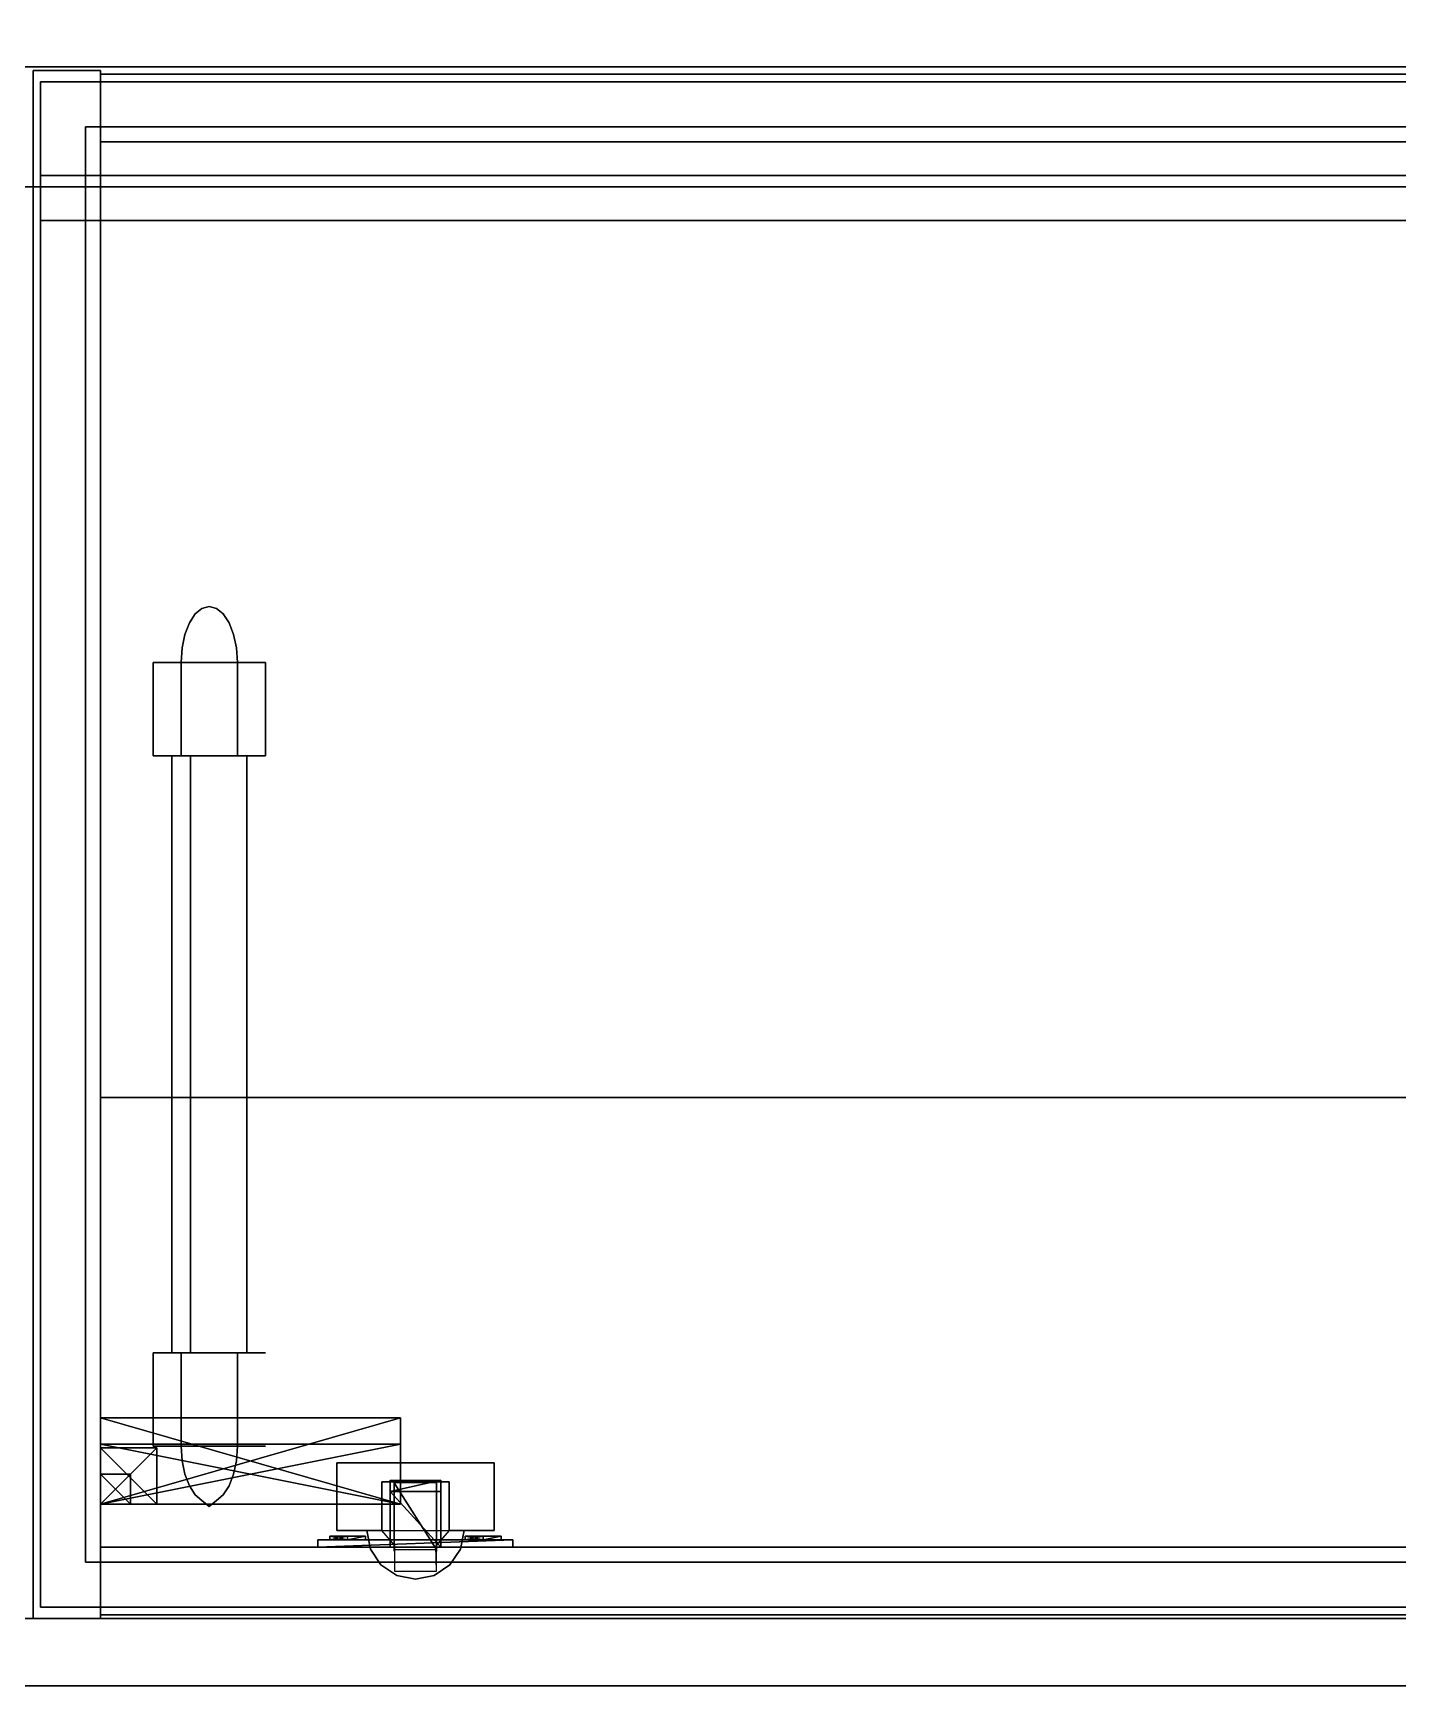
# Model space of a CAD drawing. Extents: x 0 to 7800, y -5130 to 1.
# Drawn here: x 854.7 to 1218.8, y -4623 to -4182 of the extents above; entities that cross this region are included whole.
import ezdxf

# ---------------------------------------------------------------- set-up
doc = ezdxf.new("R2010")
doc.units = 0
for name, color, linetype in [('LAYER0', 7, 'CONTINUOUS'), ('LAYER1090', 7, 'CONTINUOUS'), ('LAYER781', 253, 'CONTINUOUS'), ('LAYER785', 7, 'CONTINUOUS'), ('LAYER794', 2, 'CONTINUOUS'), ('LAYER795', 7, 'CONTINUOUS'), ('LAYER796', 253, 'CONTINUOUS'), ('LAYER797', 253, 'CONTINUOUS'), ('LAYER798', 253, 'CONTINUOUS'), ('LAYER799', 253, 'CONTINUOUS'), ('LAYER800', 253, 'CONTINUOUS'), ('LAYER801', 253, 'CONTINUOUS'), ('LAYER802', 7, 'CONTINUOUS'), ('LAYER803', 7, 'CONTINUOUS'), ('LAYER804', 7, 'CONTINUOUS'), ('LAYER805', 7, 'CONTINUOUS'), ('LAYER806', 28, 'CONTINUOUS'), ('LAYER807', 253, 'CONTINUOUS'), ('LAYER810', 254, 'CONTINUOUS'), ('LAYER812', 253, 'CONTINUOUS'), ('LAYER813', 253, 'CONTINUOUS'), ('LAYER876', 253, 'CONTINUOUS')]:
    doc.layers.add(name, color=color, linetype=linetype)

msp = doc.modelspace()

# ---------------------------------------------------------------- linework, layer by layer
at = {"layer": 'LAYER0'}
for points, invisible_edges in [([(1025.693, -1555.002, -5), (4030.693, -54.002, -5), (1412.693, -4773.002, -5), (1025.693, -1555.002, -5)], 7), ([(1025.693, -1555.002), (1412.693, -4773.002), (1025.693, -54.002), (1025.693, -1555.002)], 3), ([(1025.693, -54.002), (1412.693, -4773.002), (4030.693, -54.002), (1025.693, -54.002)], 3), ([(3.6928, -1555.002, -5), (1412.693, -4773.002, -5), (0.0028, -4773.002, -5), (3.6928, -1555.002, -5)], 1), ([(1412.693, -4773.002), (3.6928, -1555.002), (0.0028, -4773.002), (1412.693, -4773.002)], 1), ([(1412.693, -4773.002, -5), (3.6928, -1555.002, -5), (1025.693, -1555.002, -5), (1412.693, -4773.002, -5)], 5), ([(3.6928, -1555.002), (1412.693, -4773.002), (1025.693, -1555.002), (3.6928, -1555.002)], 3)]:
    msp.add_3dface(points, dxfattribs=dict(at, invisible_edges=invisible_edges))
at = {"layer": 'LAYER1090', "invisible_edges": 1}
for points in [[(1553.695, -2923), (553.6948, -4223), (553.6948, -2923), (1553.695, -2923)], [(553.6948, -4223), (1553.695, -2923), (1553.695, -4223), (553.6948, -4223)], [(1553.695, -4223, 10), (553.6948, -2923, 10), (553.6948, -4223, 10), (1553.695, -4223, 10)], [(553.6948, -2923, 10), (1553.695, -4223, 10), (1553.695, -2923, 10), (553.6948, -2923, 10)], [(1553.695, -4223, 10), (553.6948, -4223), (1553.695, -4223), (1553.695, -4223, 10)], [(553.6948, -4223), (1553.695, -4223, 10), (553.6948, -4223, 10), (553.6948, -4223)]]:
    msp.add_3dface(points, dxfattribs=at)
at = {"layer": 'LAYER781', "invisible_edges": 1}
for points in [[(153.6949, -4605), (1553.695, -4623), (153.6949, -4623), (153.6949, -4605)], [(1553.695, -4623), (153.6949, -4605), (1553.695, -4605), (1553.695, -4623)], [(1553.695, -4605, 450), (153.6949, -4623, 450), (1553.695, -4623, 450), (1553.695, -4605, 450)], [(153.6949, -4623, 450), (1553.695, -4605, 450), (153.6949, -4605, 450), (153.6949, -4623, 450)], [(153.6949, -4605), (1553.695, -4605, 450), (1553.695, -4605), (153.6949, -4605)], [(1553.695, -4605, 450), (153.6949, -4605), (153.6949, -4605, 450), (1553.695, -4605, 450)], [(153.6949, -4623, 450), (1553.695, -4623), (1553.695, -4623, 450), (153.6949, -4623, 450)], [(1553.695, -4623), (153.6949, -4623, 450), (153.6949, -4623), (1553.695, -4623)]]:
    msp.add_3dface(points, dxfattribs=at)
at = {"layer": 'LAYER785', "invisible_edges": 1}
for points in [[(872.6949, -4192), (854.6949, -4192, 432), (872.6949, -4192, 432), (872.6949, -4192)], [(854.6949, -4192, 432), (872.6949, -4192), (854.6949, -4192), (854.6949, -4192, 432)], [(854.6949, -4192, 432), (872.6949, -4605, 432), (872.6949, -4192, 432), (854.6949, -4192, 432)], [(872.6949, -4605, 432), (854.6949, -4192, 432), (854.6949, -4605, 432), (872.6949, -4605, 432)], [(854.6949, -4605), (872.6949, -4192), (872.6949, -4605), (854.6949, -4605)], [(872.6949, -4192), (854.6949, -4605), (854.6949, -4192), (872.6949, -4192)], [(854.6949, -4192, 432), (854.6949, -4605), (854.6949, -4605, 432), (854.6949, -4192, 432)], [(854.6949, -4605), (854.6949, -4192, 432), (854.6949, -4192), (854.6949, -4605)], [(872.6949, -4192), (872.6949, -4605, 432), (872.6949, -4605), (872.6949, -4192)], [(872.6949, -4605, 432), (872.6949, -4192), (872.6949, -4192, 432), (872.6949, -4605, 432)], [(854.6949, -4605), (872.6949, -4605, 432), (854.6949, -4605, 432), (854.6949, -4605)], [(872.6949, -4605, 432), (854.6949, -4605), (872.6949, -4605), (872.6949, -4605, 432)]]:
    msp.add_3dface(points, dxfattribs=at)
at = {"layer": 'LAYER794'}
for points in [[(872.6949, -4551.5, 30), (872.6949, -4574.5, 25), (872.6949, -4574.5, 30), (872.6949, -4551.5, 30)], [(872.6949, -4551.5, 25), (872.6949, -4574.5, 25), (872.6949, -4551.5, 30), (872.6949, -4551.5, 25)], [(952.6949, -4551.5, 30), (872.6949, -4574.5, 30), (952.6949, -4574.5, 30), (952.6949, -4551.5, 30)], [(872.6949, -4551.5, 30), (872.6949, -4574.5, 30), (952.6949, -4551.5, 30), (872.6949, -4551.5, 30)], [(952.6949, -4551.5, 25), (872.6949, -4551.5, 30), (952.6949, -4551.5, 30), (952.6949, -4551.5, 25)], [(872.6949, -4551.5, 25), (872.6949, -4551.5, 30), (952.6949, -4551.5, 25), (872.6949, -4551.5, 25)], [(952.6949, -4574.5, 25), (872.6949, -4551.5, 25), (952.6949, -4551.5, 25), (952.6949, -4574.5, 25)], [(872.6949, -4574.5, 25), (872.6949, -4551.5, 25), (952.6949, -4574.5, 25), (872.6949, -4574.5, 25)], [(952.6949, -4574.5, 30), (952.6949, -4551.5, 25), (952.6949, -4551.5, 30), (952.6949, -4574.5, 30)], [(952.6949, -4574.5, 25), (952.6949, -4551.5, 25), (952.6949, -4574.5, 30), (952.6949, -4574.5, 25)], [(872.6949, -4574.5, 30), (952.6949, -4574.5, 25), (952.6949, -4574.5, 30), (872.6949, -4574.5, 30)], [(872.6949, -4574.5, 25), (952.6949, -4574.5, 25), (872.6949, -4574.5, 30), (872.6949, -4574.5, 25)]]:
    msp.add_3dface(points, dxfattribs=at)
at = {"layer": 'LAYER795', "invisible_edges": 1}
for points in [[(872.6949, -4574.5, 30), (952.6949, -4551.5, 30), (872.6949, -4551.5, 30), (872.6949, -4574.5, 30)], [(952.6949, -4551.5, 30), (872.6949, -4574.5, 30), (952.6949, -4574.5, 30), (952.6949, -4551.5, 30)], [(872.6949, -4551.5, 25), (952.6949, -4551.5, 30), (952.6949, -4551.5, 25), (872.6949, -4551.5, 25)], [(952.6949, -4551.5, 30), (872.6949, -4551.5, 25), (872.6949, -4551.5, 30), (952.6949, -4551.5, 30)], [(872.6949, -4551.5, 25), (872.6949, -4574.5, 30), (872.6949, -4551.5, 30), (872.6949, -4551.5, 25)], [(872.6949, -4574.5, 30), (872.6949, -4551.5, 25), (872.6949, -4574.5, 25), (872.6949, -4574.5, 30)], [(952.6949, -4574.5, 25), (872.6949, -4551.5, 25), (952.6949, -4551.5, 25), (952.6949, -4574.5, 25)], [(872.6949, -4551.5, 25), (952.6949, -4574.5, 25), (872.6949, -4574.5, 25), (872.6949, -4551.5, 25)], [(952.6949, -4574.5, 25), (952.6949, -4551.5, 30), (952.6949, -4574.5, 30), (952.6949, -4574.5, 25)], [(952.6949, -4551.5, 30), (952.6949, -4574.5, 25), (952.6949, -4551.5, 25), (952.6949, -4551.5, 30)], [(872.6949, -4574.5, 30), (952.6949, -4574.5, 25), (952.6949, -4574.5, 30), (872.6949, -4574.5, 30)], [(952.6949, -4574.5, 25), (872.6949, -4574.5, 30), (872.6949, -4574.5, 25), (952.6949, -4574.5, 25)]]:
    msp.add_3dface(points, dxfattribs=at)
at = {"layer": 'LAYER796'}
for points in [[(872.6949, -4559.5, 30), (872.6949, -4574.5, 15), (872.6949, -4574.5, 30), (872.6949, -4559.5, 30)], [(872.6949, -4559.5, 15), (872.6949, -4574.5, 15), (872.6949, -4559.5, 30), (872.6949, -4559.5, 15)], [(887.6949, -4559.5, 30), (872.6949, -4574.5, 30), (887.6949, -4574.5, 30), (887.6949, -4559.5, 30)], [(872.6949, -4559.5, 30), (872.6949, -4574.5, 30), (887.6949, -4559.5, 30), (872.6949, -4559.5, 30)], [(887.6949, -4559.5, 15), (872.6949, -4559.5, 30), (887.6949, -4559.5, 30), (887.6949, -4559.5, 15)], [(872.6949, -4559.5, 15), (872.6949, -4559.5, 30), (887.6949, -4559.5, 15), (872.6949, -4559.5, 15)], [(887.6949, -4574.5, 15), (872.6949, -4559.5, 15), (887.6949, -4559.5, 15), (887.6949, -4574.5, 15)], [(872.6949, -4574.5, 15), (872.6949, -4559.5, 15), (887.6949, -4574.5, 15), (872.6949, -4574.5, 15)], [(887.6949, -4574.5, 30), (887.6949, -4559.5, 15), (887.6949, -4559.5, 30), (887.6949, -4574.5, 30)], [(887.6949, -4574.5, 15), (887.6949, -4559.5, 15), (887.6949, -4574.5, 30), (887.6949, -4574.5, 15)], [(872.6949, -4574.5, 30), (887.6949, -4574.5, 15), (887.6949, -4574.5, 30), (872.6949, -4574.5, 30)], [(872.6949, -4574.5, 15), (887.6949, -4574.5, 15), (872.6949, -4574.5, 30), (872.6949, -4574.5, 15)]]:
    msp.add_3dface(points, dxfattribs=at)
at = {"layer": 'LAYER797'}
for points in [[(872.6949, -4559.5, 30), (872.6949, -4574.5, 15), (872.6949, -4574.5, 30), (872.6949, -4559.5, 30)], [(872.6949, -4559.5, 15), (872.6949, -4574.5, 15), (872.6949, -4559.5, 30), (872.6949, -4559.5, 15)], [(887.6949, -4559.5, 30), (872.6949, -4574.5, 30), (887.6949, -4574.5, 30), (887.6949, -4559.5, 30)], [(872.6949, -4559.5, 30), (872.6949, -4574.5, 30), (887.6949, -4559.5, 30), (872.6949, -4559.5, 30)], [(887.6949, -4559.5, 15), (872.6949, -4559.5, 30), (887.6949, -4559.5, 30), (887.6949, -4559.5, 15)], [(872.6949, -4559.5, 15), (872.6949, -4559.5, 30), (887.6949, -4559.5, 15), (872.6949, -4559.5, 15)], [(887.6949, -4574.5, 15), (872.6949, -4559.5, 15), (887.6949, -4559.5, 15), (887.6949, -4574.5, 15)], [(872.6949, -4574.5, 15), (872.6949, -4559.5, 15), (887.6949, -4574.5, 15), (872.6949, -4574.5, 15)], [(887.6949, -4574.5, 30), (887.6949, -4559.5, 15), (887.6949, -4559.5, 30), (887.6949, -4574.5, 30)], [(887.6949, -4574.5, 15), (887.6949, -4559.5, 15), (887.6949, -4574.5, 30), (887.6949, -4574.5, 15)], [(872.6949, -4574.5, 30), (887.6949, -4574.5, 15), (887.6949, -4574.5, 30), (872.6949, -4574.5, 30)], [(872.6949, -4574.5, 15), (887.6949, -4574.5, 15), (872.6949, -4574.5, 30), (872.6949, -4574.5, 15)]]:
    msp.add_3dface(points, dxfattribs=at)
at = {"layer": 'LAYER798'}
for points in [[(872.6949, -4559.5, 30), (872.6949, -4574.5, 15), (872.6949, -4574.5, 30), (872.6949, -4559.5, 30)], [(872.6949, -4559.5, 15), (872.6949, -4574.5, 15), (872.6949, -4559.5, 30), (872.6949, -4559.5, 15)], [(887.6949, -4559.5, 30), (872.6949, -4574.5, 30), (887.6949, -4574.5, 30), (887.6949, -4559.5, 30)], [(872.6949, -4559.5, 30), (872.6949, -4574.5, 30), (887.6949, -4559.5, 30), (872.6949, -4559.5, 30)], [(887.6949, -4559.5, 15), (872.6949, -4559.5, 30), (887.6949, -4559.5, 30), (887.6949, -4559.5, 15)], [(872.6949, -4559.5, 15), (872.6949, -4559.5, 30), (887.6949, -4559.5, 15), (872.6949, -4559.5, 15)], [(887.6949, -4574.5, 15), (872.6949, -4559.5, 15), (887.6949, -4559.5, 15), (887.6949, -4574.5, 15)], [(872.6949, -4574.5, 15), (872.6949, -4559.5, 15), (887.6949, -4574.5, 15), (872.6949, -4574.5, 15)], [(887.6949, -4574.5, 30), (887.6949, -4559.5, 15), (887.6949, -4559.5, 30), (887.6949, -4574.5, 30)], [(887.6949, -4574.5, 15), (887.6949, -4559.5, 15), (887.6949, -4574.5, 30), (887.6949, -4574.5, 15)], [(872.6949, -4574.5, 30), (887.6949, -4574.5, 15), (887.6949, -4574.5, 30), (872.6949, -4574.5, 30)], [(872.6949, -4574.5, 15), (887.6949, -4574.5, 15), (872.6949, -4574.5, 30), (872.6949, -4574.5, 15)]]:
    msp.add_3dface(points, dxfattribs=at)
at = {"layer": 'LAYER799'}
for points in [[(872.6949, -4559.5, 30), (872.6949, -4574.5, 15), (872.6949, -4574.5, 30), (872.6949, -4559.5, 30)], [(872.6949, -4559.5, 15), (872.6949, -4574.5, 15), (872.6949, -4559.5, 30), (872.6949, -4559.5, 15)], [(887.6949, -4559.5, 30), (872.6949, -4574.5, 30), (887.6949, -4574.5, 30), (887.6949, -4559.5, 30)], [(872.6949, -4559.5, 30), (872.6949, -4574.5, 30), (887.6949, -4559.5, 30), (872.6949, -4559.5, 30)], [(887.6949, -4559.5, 15), (872.6949, -4559.5, 30), (887.6949, -4559.5, 30), (887.6949, -4559.5, 15)], [(872.6949, -4559.5, 15), (872.6949, -4559.5, 30), (887.6949, -4559.5, 15), (872.6949, -4559.5, 15)], [(887.6949, -4574.5, 15), (872.6949, -4559.5, 15), (887.6949, -4559.5, 15), (887.6949, -4574.5, 15)], [(872.6949, -4574.5, 15), (872.6949, -4559.5, 15), (887.6949, -4574.5, 15), (872.6949, -4574.5, 15)], [(887.6949, -4574.5, 30), (887.6949, -4559.5, 15), (887.6949, -4559.5, 30), (887.6949, -4574.5, 30)], [(887.6949, -4574.5, 15), (887.6949, -4559.5, 15), (887.6949, -4574.5, 30), (887.6949, -4574.5, 15)], [(872.6949, -4574.5, 30), (887.6949, -4574.5, 15), (887.6949, -4574.5, 30), (872.6949, -4574.5, 30)], [(872.6949, -4574.5, 15), (887.6949, -4574.5, 15), (872.6949, -4574.5, 30), (872.6949, -4574.5, 15)]]:
    msp.add_3dface(points, dxfattribs=at)
at = {"layer": 'LAYER800'}
for points in [[(872.6949, -4566.5, 30), (872.6949, -4574.5, -10), (872.6949, -4574.5, 30), (872.6949, -4566.5, 30)], [(872.6949, -4566.5, -10), (872.6949, -4574.5, -10), (872.6949, -4566.5, 30), (872.6949, -4566.5, -10)], [(880.6949, -4566.5, 30), (872.6949, -4574.5, 30), (880.6949, -4574.5, 30), (880.6949, -4566.5, 30)], [(872.6949, -4566.5, 30), (872.6949, -4574.5, 30), (880.6949, -4566.5, 30), (872.6949, -4566.5, 30)], [(880.6949, -4566.5, -10), (872.6949, -4566.5, 30), (880.6949, -4566.5, 30), (880.6949, -4566.5, -10)], [(872.6949, -4566.5, -10), (872.6949, -4566.5, 30), (880.6949, -4566.5, -10), (872.6949, -4566.5, -10)], [(880.6949, -4574.5, -10), (872.6949, -4566.5, -10), (880.6949, -4566.5, -10), (880.6949, -4574.5, -10)], [(872.6949, -4574.5, -10), (872.6949, -4566.5, -10), (880.6949, -4574.5, -10), (872.6949, -4574.5, -10)], [(880.6949, -4574.5, 30), (880.6949, -4566.5, -10), (880.6949, -4566.5, 30), (880.6949, -4574.5, 30)], [(880.6949, -4574.5, -10), (880.6949, -4566.5, -10), (880.6949, -4574.5, 30), (880.6949, -4574.5, -10)], [(872.6949, -4574.5, 30), (880.6949, -4574.5, -10), (880.6949, -4574.5, 30), (872.6949, -4574.5, 30)], [(872.6949, -4574.5, -10), (880.6949, -4574.5, -10), (872.6949, -4574.5, 30), (872.6949, -4574.5, -10)]]:
    msp.add_3dface(points, dxfattribs=at)
at = {"layer": 'LAYER801'}
for points in [[(872.6949, -4558.5, 30), (872.6949, -4574.5, 25), (872.6949, -4574.5, 30), (872.6949, -4558.5, 30)], [(872.6949, -4558.5, 25), (872.6949, -4574.5, 25), (872.6949, -4558.5, 30), (872.6949, -4558.5, 25)], [(952.6949, -4558.5, 30), (872.6949, -4574.5, 30), (952.6949, -4574.5, 30), (952.6949, -4558.5, 30)], [(872.6949, -4558.5, 30), (872.6949, -4574.5, 30), (952.6949, -4558.5, 30), (872.6949, -4558.5, 30)], [(952.6949, -4558.5, 25), (872.6949, -4558.5, 30), (952.6949, -4558.5, 30), (952.6949, -4558.5, 25)], [(872.6949, -4558.5, 25), (872.6949, -4558.5, 30), (952.6949, -4558.5, 25), (872.6949, -4558.5, 25)], [(952.6949, -4574.5, 25), (872.6949, -4558.5, 25), (952.6949, -4558.5, 25), (952.6949, -4574.5, 25)], [(872.6949, -4574.5, 25), (872.6949, -4558.5, 25), (952.6949, -4574.5, 25), (872.6949, -4574.5, 25)], [(952.6949, -4574.5, 30), (952.6949, -4558.5, 25), (952.6949, -4558.5, 30), (952.6949, -4574.5, 30)], [(952.6949, -4574.5, 25), (952.6949, -4558.5, 25), (952.6949, -4574.5, 30), (952.6949, -4574.5, 25)], [(872.6949, -4574.5, 30), (952.6949, -4574.5, 25), (952.6949, -4574.5, 30), (872.6949, -4574.5, 30)], [(872.6949, -4574.5, 25), (952.6949, -4574.5, 25), (872.6949, -4574.5, 30), (872.6949, -4574.5, 25)]]:
    msp.add_3dface(points, dxfattribs=at)
at = {"layer": 'LAYER802', "invisible_edges": 1}
for points in [[(872.6949, -4193), (1517.695, -4193, 432), (1517.695, -4193), (872.6949, -4193)], [(1517.695, -4193, 432), (872.6949, -4193), (872.6949, -4193, 432), (1517.695, -4193, 432)], [(872.6949, -4211, 432), (1517.695, -4193, 432), (872.6949, -4193, 432), (872.6949, -4211, 432)], [(1517.695, -4193, 432), (872.6949, -4211, 432), (1517.695, -4211, 432), (1517.695, -4193, 432)], [(872.6949, -4193), (872.6949, -4211, 432), (872.6949, -4193, 432), (872.6949, -4193)], [(872.6949, -4211, 432), (872.6949, -4193), (872.6949, -4211), (872.6949, -4211, 432)], [(1517.695, -4211), (872.6949, -4193), (1517.695, -4193), (1517.695, -4211)], [(872.6949, -4193), (1517.695, -4211), (872.6949, -4211), (872.6949, -4193)], [(872.6949, -4211, 432), (1517.695, -4211), (1517.695, -4211, 432), (872.6949, -4211, 432)], [(1517.695, -4211), (872.6949, -4211, 432), (872.6949, -4211), (1517.695, -4211)]]:
    msp.add_3dface(points, dxfattribs=at)
at = {"layer": 'LAYER803', "invisible_edges": 1}
for points in [[(1517.695, -4586, 432), (872.6949, -4604, 432), (1517.695, -4604, 432), (1517.695, -4586, 432)], [(872.6949, -4604, 432), (1517.695, -4586, 432), (872.6949, -4586, 432), (872.6949, -4604, 432)], [(872.6949, -4586), (872.6949, -4604, 432), (872.6949, -4586, 432), (872.6949, -4586)], [(872.6949, -4604, 432), (872.6949, -4586), (872.6949, -4604), (872.6949, -4604, 432)], [(872.6949, -4586), (1517.695, -4604), (872.6949, -4604), (872.6949, -4586)], [(1517.695, -4604), (872.6949, -4586), (1517.695, -4586), (1517.695, -4604)], [(1517.695, -4586, 432), (872.6949, -4586), (872.6949, -4586, 432), (1517.695, -4586, 432)], [(872.6949, -4586), (1517.695, -4586, 432), (1517.695, -4586), (872.6949, -4586)], [(1517.695, -4604), (872.6949, -4604, 432), (872.6949, -4604), (1517.695, -4604)], [(872.6949, -4604, 432), (1517.695, -4604), (1517.695, -4604, 432), (872.6949, -4604, 432)]]:
    msp.add_3dface(points, dxfattribs=at)
at = {"layer": 'LAYER804', "invisible_edges": 1}
for points in [[(1521.695, -4590, 24.3), (868.6949, -4207, 24.3), (868.6949, -4590, 24.3), (1521.695, -4590, 24.3)], [(868.6949, -4207, 24.3), (1521.695, -4590, 24.3), (1521.695, -4207, 24.3), (868.6949, -4207, 24.3)], [(868.6949, -4590, 18.3), (868.6949, -4207, 24.3), (868.6949, -4207, 18.3), (868.6949, -4590, 18.3)], [(868.6949, -4207, 24.3), (868.6949, -4590, 18.3), (868.6949, -4590, 24.3), (868.6949, -4207, 24.3)], [(1521.695, -4207, 18.3), (868.6949, -4207, 24.3), (1521.695, -4207, 24.3), (1521.695, -4207, 18.3)], [(868.6949, -4207, 24.3), (1521.695, -4207, 18.3), (868.6949, -4207, 18.3), (868.6949, -4207, 24.3)], [(1521.695, -4207, 18.3), (868.6949, -4590, 18.3), (868.6949, -4207, 18.3), (1521.695, -4207, 18.3)], [(868.6949, -4590, 18.3), (1521.695, -4207, 18.3), (1521.695, -4590, 18.3), (868.6949, -4590, 18.3)], [(868.6949, -4590, 18.3), (1521.695, -4590, 24.3), (868.6949, -4590, 24.3), (868.6949, -4590, 18.3)], [(1521.695, -4590, 24.3), (868.6949, -4590, 18.3), (1521.695, -4590, 18.3), (1521.695, -4590, 24.3)]]:
    msp.add_3dface(points, dxfattribs=at)
at = {"layer": 'LAYER805', "invisible_edges": 1}
for points in [[(872.6949, -4586), (1517.695, -4466), (1517.695, -4586), (872.6949, -4586)], [(1517.695, -4466), (872.6949, -4586), (872.6949, -4466), (1517.695, -4466)], [(872.6949, -4466, 18), (1517.695, -4466), (872.6949, -4466), (872.6949, -4466, 18)], [(1517.695, -4466), (872.6949, -4466, 18), (1517.695, -4466, 18), (1517.695, -4466)], [(872.6949, -4586), (872.6949, -4466, 18), (872.6949, -4466), (872.6949, -4586)], [(872.6949, -4466, 18), (872.6949, -4586), (872.6949, -4586, 18), (872.6949, -4466, 18)], [(872.6949, -4466, 18), (1517.695, -4586, 18), (1517.695, -4466, 18), (872.6949, -4466, 18)], [(1517.695, -4586, 18), (872.6949, -4466, 18), (872.6949, -4586, 18), (1517.695, -4586, 18)], [(1517.695, -4586, 18), (872.6949, -4586), (1517.695, -4586), (1517.695, -4586, 18)], [(872.6949, -4586), (1517.695, -4586, 18), (872.6949, -4586, 18), (872.6949, -4586)]]:
    msp.add_3dface(points, dxfattribs=at)
at = {"layer": 'LAYER806'}
for points in [[(935.6949, -4563.5, 431), (935.6949, -4581.5, 431), (935.6949, -4581.5, 431), (935.6949, -4563.5, 431)], [(935.6949, -4581.5, 431), (935.6949, -4581.5, 432), (935.6949, -4563.5, 432), (935.6949, -4563.5, 431)], [(935.6949, -4563.5, 432), (977.6949, -4563.5, 432), (977.6949, -4563.5, 431), (935.6949, -4563.5, 431)], [(935.6949, -4563.5, 432), (935.6949, -4581.5, 432), (977.6949, -4581.5, 432), (977.6949, -4563.5, 432)], [(977.6949, -4563.5, 431), (977.6949, -4563.5, 432), (977.6949, -4563.5, 431)], [(977.6949, -4563.5, 431), (977.6949, -4581.5, 431), (977.6949, -4581.5, 431), (977.6949, -4563.5, 431)], [(977.6949, -4581.5, 431), (977.6949, -4581.5, 432), (977.6949, -4563.5, 432), (977.6949, -4563.5, 431)], [(947.6949, -4568.5, 432), (965.6949, -4568.5, 432), (947.6949, -4568.5, 432)], [(947.6949, -4568.5, 431), (947.6949, -4568.5, 432), (965.6949, -4568.5, 432), (965.6949, -4568.5, 431)], [(947.6949, -4568.5, 431), (947.6949, -4568.5, 432), (947.6949, -4581.5, 432), (947.6949, -4581.5, 431)], [(965.6949, -4568.5, 431), (965.6949, -4568.5, 432), (965.6949, -4581.5, 432), (965.6949, -4581.5, 431)], [(947.6949, -4581.5, 432), (935.6949, -4581.5, 432), (947.6949, -4581.5, 432)], [(947.6949, -4581.5, 431), (947.6949, -4581.5, 432), (935.6949, -4581.5, 432), (935.6949, -4581.5, 431)], [(965.6949, -4581.5, 432), (977.6949, -4581.5, 432), (965.6949, -4581.5, 432)], [(965.6949, -4581.5, 431), (965.6949, -4581.5, 432), (977.6949, -4581.5, 432), (977.6949, -4581.5, 431)]]:
    msp.add_3dface(points, dxfattribs=at)
for points, invisible_edges in [([(977.6949, -4563.5, 431), (935.6949, -4563.5, 431), (947.6949, -4568.5, 431), (965.6949, -4568.5, 431)], 10), ([(935.6949, -4563.5, 431), (947.6949, -4568.5, 431), (947.6949, -4581.5, 431), (935.6949, -4581.5, 431)], 1), ([(977.6949, -4563.5, 431), (965.6949, -4568.5, 431), (965.6949, -4581.5, 431), (977.6949, -4581.5, 431)], 1), ([(965.6949, -4581.5, 431.5), (947.6949, -4581.5, 431.5), (947.6949, -4568.5, 431.5), (965.6949, -4568.5, 431.5)], 1), ([(943.6949, -4581.5, 431.75), (944.6844, -4586.475, 431.75), (951.1949, -4585.5, 431.75), (947.6949, -4581.5, 431.75)], 2), ([(962.0115, -4585.709, 431.5), (951.1949, -4585.5, 431.5), (947.6949, -4581.5, 431.5), (965.6949, -4581.5, 431.5)], 5), ([(968.7053, -4586.475, 431.75), (969.6949, -4581.5, 431.75), (965.6949, -4581.5, 431.75), (962.1949, -4585.5, 431.75)], 8), ([(944.6844, -4586.475, 431.75), (947.5025, -4590.692, 431.75), (951.1949, -4589, 431.75), (951.1949, -4585.5, 431.75)], 10), ([(962.1949, -4592.5, 431.5), (951.1949, -4592.5, 431.5), (951.1949, -4585.5, 431.5), (962.0115, -4585.709, 431.5)], 4), ([(965.8873, -4590.692, 431.75), (968.7053, -4586.475, 431.75), (962.1949, -4585.5, 431.75), (962.1949, -4589, 431.75)], 10), ([(947.5025, -4590.692, 431.75), (951.72, -4593.51, 431.75), (951.1949, -4592.5, 431.75), (951.1949, -4589, 431.75)], 10), ([(961.6697, -4593.51, 431.75), (965.8873, -4590.692, 431.75), (962.1949, -4589, 431.75), (962.1949, -4592.5, 431.75)], 10), ([(951.72, -4593.51, 431.75), (956.6949, -4594.5, 431.75), (956.6949, -4592.5, 431.75), (951.1949, -4592.5, 431.75)], 10), ([(956.6949, -4594.5, 431.75), (961.6697, -4593.51, 431.75), (962.1949, -4592.5, 431.75), (956.6949, -4592.5, 431.75)], 10)]:
    msp.add_3dface(points, dxfattribs=dict(at, invisible_edges=invisible_edges))
at = {"layer": 'LAYER807'}
for points in [[(949.9123, -4575.058, 438.8654), (949.9123, -4568.094, 438.8654), (949.9123, -4578.042, 419.5), (949.9123, -4575.058, 438.8654)], [(949.9123, -4578.042, 419.5), (949.9123, -4568.094, 438.8654), (949.9123, -4571.079, 419.5), (949.9123, -4578.042, 419.5)], [(949.9123, -4568.094, 438.8654), (963.4775, -4568.094, 438.8654), (949.9123, -4571.079, 419.5), (949.9123, -4568.094, 438.8654)], [(949.9123, -4571.079, 419.5), (963.4775, -4568.094, 438.8654), (963.4775, -4571.079, 419.5), (949.9123, -4571.079, 419.5)], [(963.4775, -4575.058, 438.8654), (963.4775, -4571.079, 419.5), (963.4775, -4568.094, 438.8654), (963.4775, -4575.058, 438.8654)], [(949.9123, -4586, 419.5), (949.9123, -4571.079, 419.5), (949.9123, -4586, 367.5), (949.9123, -4586, 419.5)], [(949.9123, -4586, 367.5), (949.9123, -4571.079, 419.5), (949.9123, -4571.079, 367.5), (949.9123, -4586, 367.5)], [(949.9123, -4586, 367.5), (949.9123, -4571.079, 367.5), (963.4775, -4586, 367.5), (949.9123, -4586, 367.5)], [(963.4775, -4586, 367.5), (949.9123, -4571.079, 367.5), (963.4775, -4571.079, 367.5), (963.4775, -4586, 367.5)], [(949.9123, -4571.079, 419.5), (963.4775, -4571.079, 419.5), (949.9123, -4571.079, 367.5), (949.9123, -4571.079, 419.5)], [(949.9123, -4571.079, 367.5), (963.4775, -4571.079, 419.5), (963.4775, -4571.079, 367.5), (949.9123, -4571.079, 367.5)], [(951.0425, -4570.308, 436.0754), (951.0425, -4586.591, 444.5), (951.0425, -4568.818, 438.4556), (951.0425, -4570.308, 436.0754)], [(951.0425, -4586.591, 444.5), (962.3469, -4586.591, 444.5), (951.0425, -4568.818, 438.4556), (951.0425, -4586.591, 444.5)], [(951.0425, -4568.818, 438.4556), (962.3469, -4586.591, 444.5), (962.3469, -4568.818, 438.4556), (951.0425, -4568.818, 438.4556)], [(951.0425, -4587.082, 443.9226), (951.0425, -4586.591, 444.5), (951.0425, -4570.308, 436.0754), (951.0425, -4587.082, 443.9226)], [(962.3469, -4570.308, 436.0754), (962.3469, -4568.818, 438.4556), (962.3469, -4587.082, 443.9226), (962.3469, -4570.308, 436.0754)], [(962.3469, -4587.082, 443.9226), (962.3469, -4568.818, 438.4556), (962.3469, -4586.591, 444.5), (962.3469, -4587.082, 443.9226)], [(963.4775, -4586, 367.5), (963.4775, -4571.079, 367.5), (963.4775, -4586, 419.5), (963.4775, -4586, 367.5)], [(963.4775, -4586, 419.5), (963.4775, -4571.079, 367.5), (963.4775, -4571.079, 419.5), (963.4775, -4586, 419.5)], [(963.4775, -4578.042, 419.5), (963.4775, -4571.079, 419.5), (963.4775, -4575.058, 438.8654), (963.4775, -4578.042, 419.5)], [(982.6949, -4584.01, 387.5), (982.6949, -4586, 387.5), (930.6949, -4586, 387.5), (982.6949, -4584.01, 387.5)], [(982.6949, -4584.01, 387.5), (930.6949, -4586, 387.5), (930.6949, -4584.01, 387.5), (982.6949, -4584.01, 387.5)], [(930.6949, -4584.01, 387.5), (930.6949, -4586, 387.5), (930.6949, -4586, 402.5), (930.6949, -4584.01, 387.5)], [(930.6949, -4584.01, 387.5), (930.6949, -4586, 402.5), (930.6949, -4584.01, 402.5), (930.6949, -4584.01, 387.5)], [(930.6949, -4586, 402.5), (982.6949, -4586, 402.5), (982.6949, -4584.01, 402.5), (930.6949, -4586, 402.5)], [(930.6949, -4586, 402.5), (982.6949, -4584.01, 402.5), (930.6949, -4584.01, 402.5), (930.6949, -4586, 402.5)], [(930.6949, -4584.01, 402.5), (982.6949, -4584.01, 402.5), (982.6949, -4584.01, 387.5), (930.6949, -4584.01, 402.5)], [(930.6949, -4584.01, 402.5), (982.6949, -4584.01, 387.5), (930.6949, -4584.01, 387.5), (930.6949, -4584.01, 402.5)], [(938.6079, -4583.016, 399.2426), (933.8119, -4583.016, 395), (938.6079, -4584.01, 399.2426), (938.6079, -4583.016, 399.2426)], [(938.6079, -4584.01, 399.2426), (933.8119, -4583.016, 395), (933.8119, -4584.01, 395), (938.6079, -4584.01, 399.2426)], [(933.8119, -4583.016, 395), (938.6079, -4583.016, 390.7574), (933.8119, -4584.01, 395), (933.8119, -4583.016, 395)], [(933.8119, -4584.01, 395), (938.6079, -4583.016, 390.7574), (938.6079, -4584.01, 390.7574), (933.8119, -4584.01, 395)], [(938.6079, -4583.016, 399.2426), (938.6079, -4583.016, 390.7574), (933.8119, -4583.016, 395), (938.6079, -4583.016, 399.2426)], [(943.4039, -4584.01, 395), (938.6079, -4584.01, 390.7574), (933.8119, -4584.01, 395), (943.4039, -4584.01, 395)], [(943.4039, -4584.01, 395), (933.8119, -4584.01, 395), (938.6079, -4584.01, 399.2426), (943.4039, -4584.01, 395)], [(938.6079, -4583.016, 390.7574), (943.4039, -4583.016, 395), (938.6079, -4584.01, 390.7574), (938.6079, -4583.016, 390.7574)], [(938.6079, -4584.01, 390.7574), (943.4039, -4583.016, 395), (943.4039, -4584.01, 395), (938.6079, -4584.01, 390.7574)], [(943.4039, -4584.01, 395), (943.4039, -4583.016, 395), (938.6079, -4584.01, 399.2426), (943.4039, -4584.01, 395)], [(938.6079, -4584.01, 399.2426), (943.4039, -4583.016, 395), (938.6079, -4583.016, 399.2426), (938.6079, -4584.01, 399.2426)], [(943.4039, -4583.016, 395), (938.6079, -4583.016, 390.7574), (938.6079, -4583.016, 399.2426), (943.4039, -4583.016, 395)], [(974.7819, -4583.016, 399.2426), (969.9858, -4583.016, 395), (974.7819, -4584.01, 399.2426), (974.7819, -4583.016, 399.2426)], [(974.7819, -4584.01, 399.2426), (969.9858, -4583.016, 395), (969.9858, -4584.01, 395), (974.7819, -4584.01, 399.2426)], [(969.9858, -4583.016, 395), (974.7819, -4583.016, 390.7574), (969.9858, -4584.01, 395), (969.9858, -4583.016, 395)], [(969.9858, -4584.01, 395), (974.7819, -4583.016, 390.7574), (974.7819, -4584.01, 390.7574), (969.9858, -4584.01, 395)], [(974.7819, -4583.016, 399.2426), (974.7819, -4583.016, 390.7574), (969.9858, -4583.016, 395), (974.7819, -4583.016, 399.2426)], [(979.5779, -4584.01, 395), (974.7819, -4584.01, 390.7574), (969.9858, -4584.01, 395), (979.5779, -4584.01, 395)], [(979.5779, -4584.01, 395), (969.9858, -4584.01, 395), (974.7819, -4584.01, 399.2426), (979.5779, -4584.01, 395)], [(974.7819, -4583.016, 390.7574), (979.5779, -4583.016, 395), (974.7819, -4584.01, 390.7574), (974.7819, -4583.016, 390.7574)], [(974.7819, -4584.01, 390.7574), (979.5779, -4583.016, 395), (979.5779, -4584.01, 395), (974.7819, -4584.01, 390.7574)], [(979.5779, -4584.01, 395), (979.5779, -4583.016, 395), (974.7819, -4584.01, 399.2426), (979.5779, -4584.01, 395)], [(974.7819, -4584.01, 399.2426), (979.5779, -4583.016, 395), (974.7819, -4583.016, 399.2426), (974.7819, -4584.01, 399.2426)], [(979.5779, -4583.016, 395), (974.7819, -4583.016, 390.7574), (974.7819, -4583.016, 399.2426), (979.5779, -4583.016, 395)], [(982.6949, -4584.01, 402.5), (982.6949, -4586, 402.5), (982.6949, -4586, 387.5), (982.6949, -4584.01, 402.5)], [(982.6949, -4584.01, 402.5), (982.6949, -4586, 387.5), (982.6949, -4584.01, 387.5), (982.6949, -4584.01, 402.5)]]:
    msp.add_3dface(points, dxfattribs=at)
at = {"layer": 'LAYER810'}
for points, invisible_edges in [([(901.6949, -4334.996, 416), (899.7537, -4335.505, 419.3622), (897.8126, -4335.505, 416), (901.6949, -4334.996, 416)], 6), ([(901.6949, -4334.996, 416), (897.8126, -4335.505, 416), (899.7537, -4335.505, 412.6378), (901.6949, -4334.996, 416)], 7), ([(901.6949, -4334.996, 416), (903.636, -4335.505, 419.3622), (899.7537, -4335.505, 419.3622), (901.6949, -4334.996, 416)], 3), ([(901.6949, -4334.996, 416), (899.7537, -4335.505, 412.6378), (903.636, -4335.505, 412.6378), (901.6949, -4334.996, 416)], 3), ([(901.6949, -4334.996, 416), (905.5771, -4335.505, 416), (903.636, -4335.505, 419.3622), (901.6949, -4334.996, 416)], 7), ([(901.6949, -4334.996, 416), (903.636, -4335.505, 412.6378), (905.5771, -4335.505, 416), (901.6949, -4334.996, 416)], 6), ([(896.3916, -4339.371, 425.1856), (895.1997, -4342.465, 427.25), (888.7045, -4342.465, 416), (891.0883, -4339.371, 416)], 14), ([(891.0883, -4339.371, 416), (888.7045, -4342.465, 416), (895.1997, -4342.465, 404.75), (896.3916, -4339.371, 406.8144)], 15), ([(897.9449, -4336.997, 422.4952), (896.3916, -4339.371, 425.1856), (891.0883, -4339.371, 416), (894.1949, -4336.997, 416)], 14), ([(894.1949, -4336.997, 416), (891.0883, -4339.371, 416), (896.3916, -4339.371, 406.8144), (897.9449, -4336.997, 409.5048)], 15), ([(899.7537, -4335.505, 419.3622), (897.9449, -4336.997, 422.4952), (894.1949, -4336.997, 416), (897.8126, -4335.505, 416)], 14), ([(897.8126, -4335.505, 416), (894.1949, -4336.997, 416), (897.9449, -4336.997, 409.5048), (899.7537, -4335.505, 412.6378)], 15), ([(906.9982, -4339.371, 425.1856), (908.1901, -4342.465, 427.25), (895.1997, -4342.465, 427.25), (896.3916, -4339.371, 425.1856)], 11), ([(896.3916, -4339.371, 406.8144), (895.1997, -4342.465, 404.75), (908.1901, -4342.465, 404.75), (906.9982, -4339.371, 406.8144)], 11), ([(905.4449, -4336.997, 422.4952), (906.9982, -4339.371, 425.1856), (896.3916, -4339.371, 425.1856), (897.9449, -4336.997, 422.4952)], 11), ([(897.9449, -4336.997, 409.5048), (896.3916, -4339.371, 406.8144), (906.9982, -4339.371, 406.8144), (905.4449, -4336.997, 409.5048)], 11), ([(903.636, -4335.505, 419.3622), (905.4449, -4336.997, 422.4952), (897.9449, -4336.997, 422.4952), (899.7537, -4335.505, 419.3622)], 11), ([(899.7537, -4335.505, 412.6378), (897.9449, -4336.997, 409.5048), (905.4449, -4336.997, 409.5048), (903.636, -4335.505, 412.6378)], 11), ([(905.5771, -4335.505, 416), (909.1949, -4336.997, 416), (905.4449, -4336.997, 422.4952), (903.636, -4335.505, 419.3622)], 15), ([(903.636, -4335.505, 412.6378), (905.4449, -4336.997, 409.5048), (909.1949, -4336.997, 416), (905.5771, -4335.505, 416)], 14), ([(909.1949, -4336.997, 416), (912.3015, -4339.371, 416), (906.9982, -4339.371, 425.1856), (905.4449, -4336.997, 422.4952)], 15), ([(905.4449, -4336.997, 409.5048), (906.9982, -4339.371, 406.8144), (912.3015, -4339.371, 416), (909.1949, -4336.997, 416)], 14), ([(912.3015, -4339.371, 416), (914.6852, -4342.465, 416), (908.1901, -4342.465, 427.25), (906.9982, -4339.371, 425.1856)], 15), ([(906.9982, -4339.371, 406.8144), (908.1901, -4342.465, 404.75), (914.6852, -4342.465, 416), (912.3015, -4339.371, 416)], 14), ([(895.1997, -4342.465, 427.25), (894.4504, -4346.067, 428.5477), (887.206, -4346.067, 416), (888.7045, -4342.465, 416)], 14), ([(888.7045, -4342.465, 416), (887.206, -4346.067, 416), (894.4504, -4346.067, 403.4523), (895.1997, -4342.465, 404.75)], 15), ([(908.1901, -4342.465, 427.25), (908.9393, -4346.067, 428.5477), (894.4504, -4346.067, 428.5477), (895.1997, -4342.465, 427.25)], 11), ([(895.1997, -4342.465, 404.75), (894.4504, -4346.067, 403.4523), (908.9393, -4346.067, 403.4523), (908.1901, -4342.465, 404.75)], 11), ([(914.6852, -4342.465, 416), (916.1838, -4346.067, 416), (908.9393, -4346.067, 428.5477), (908.1901, -4342.465, 427.25)], 15), ([(908.1901, -4342.465, 404.75), (908.9393, -4346.067, 403.4523), (916.1838, -4346.067, 416), (914.6852, -4342.465, 416)], 14), ([(894.4504, -4346.067, 428.5477), (894.1949, -4349.934, 428.9904), (886.6949, -4349.934, 416), (887.206, -4346.067, 416)], 12), ([(887.206, -4346.067, 416), (886.6949, -4349.934, 416), (894.1949, -4349.934, 403.0096), (894.4504, -4346.067, 403.4523)], 13), ([(908.9393, -4346.067, 428.5477), (909.1949, -4349.934, 428.9904), (894.1949, -4349.934, 428.9904), (894.4504, -4346.067, 428.5477)], 9), ([(894.4504, -4346.067, 403.4523), (894.1949, -4349.934, 403.0096), (909.1949, -4349.934, 403.0096), (908.9393, -4346.067, 403.4523)], 9), ([(916.1838, -4346.067, 416), (916.6949, -4349.934, 416), (909.1949, -4349.934, 428.9904), (908.9393, -4346.067, 428.5477)], 13), ([(908.9393, -4346.067, 403.4523), (909.1949, -4349.934, 403.0096), (916.6949, -4349.934, 416), (916.1838, -4346.067, 416)], 12), ([(886.6949, -4374.83, 416), (916.6949, -4374.83, 416), (909.1949, -4374.83, 428.9904), (894.1949, -4374.83, 428.9904)], 1), ([(906.6949, -4374.83, 407.3398), (911.6949, -4374.83, 416), (891.6949, -4374.83, 416), (896.6949, -4374.83, 407.3398)], 2), ([(911.6949, -4374.83, 416), (891.6949, -4374.83, 416), (896.6949, -4374.83, 424.6602), (906.6949, -4374.83, 424.6602)], 1), ([(896.6949, -4534.166, 424.6602), (891.6949, -4534.166, 416), (891.6949, -4374.83, 416), (896.6949, -4374.83, 424.6602)], 8), ([(896.6949, -4534.166, 407.3398), (906.6949, -4534.166, 407.3398), (906.6949, -4374.83, 407.3398), (896.6949, -4374.83, 407.3398)], 2), ([(906.6949, -4534.166, 424.6602), (896.6949, -4534.166, 424.6602), (896.6949, -4374.83, 424.6602), (906.6949, -4374.83, 424.6602)], 10), ([(906.6949, -4534.166, 407.3398), (911.6949, -4534.166, 416), (911.6949, -4374.83, 416), (906.6949, -4374.83, 407.3398)], 8), ([(911.6949, -4534.166, 416), (906.6949, -4534.166, 424.6602), (906.6949, -4374.83, 424.6602), (911.6949, -4374.83, 416)], 2), ([(909.1949, -4534.166, 403.0096), (916.6949, -4534.166, 416), (886.6949, -4534.166, 416), (894.1949, -4534.166, 403.0096)], 2), ([(916.6949, -4534.166, 416), (886.6949, -4534.166, 416), (894.1949, -4534.166, 428.9904), (909.1949, -4534.166, 428.9904)], 1), ([(916.6949, -4534.166, 416), (886.6949, -4534.166, 416), (894.1949, -4534.166, 428.9904), (909.1949, -4534.166, 428.9904)], 1), ([(916.6949, -4534.166, 416), (909.1949, -4534.166, 428.9904), (909.1949, -4559.062, 428.9904), (916.6949, -4559.062, 416)], 8), ([(909.1949, -4534.166, 403.0096), (916.6949, -4534.166, 416), (916.6949, -4559.062, 416), (909.1949, -4559.062, 403.0096)], 2), ([(894.4504, -4562.928, 403.4523), (894.1949, -4559.062, 403.0096), (886.6949, -4559.062, 416), (887.206, -4562.928, 416)], 13), ([(887.206, -4562.928, 416), (886.6949, -4559.062, 416), (894.1949, -4559.062, 428.9904), (894.4504, -4562.928, 428.5477)], 9), ([(908.9393, -4562.928, 403.4523), (909.1949, -4559.062, 403.0096), (894.1949, -4559.062, 403.0096), (894.4504, -4562.928, 403.4523)], 12), ([(894.4504, -4562.928, 428.5477), (894.1949, -4559.062, 428.9904), (909.1949, -4559.062, 428.9904), (908.9393, -4562.928, 428.5477)], 12), ([(916.1838, -4562.928, 416), (916.6949, -4559.062, 416), (909.1949, -4559.062, 403.0096), (908.9393, -4562.928, 403.4523)], 9), ([(908.9393, -4562.928, 428.5477), (909.1949, -4559.062, 428.9904), (916.6949, -4559.062, 416), (916.1838, -4562.928, 416)], 13), ([(895.1997, -4566.531, 404.75), (894.4504, -4562.928, 403.4523), (887.206, -4562.928, 416), (888.7045, -4566.531, 416)], 15), ([(888.7045, -4566.531, 416), (887.206, -4562.928, 416), (894.4504, -4562.928, 428.5477), (895.1997, -4566.531, 427.25)], 11), ([(908.1901, -4566.531, 404.75), (908.9393, -4562.928, 403.4523), (894.4504, -4562.928, 403.4523), (895.1997, -4566.531, 404.75)], 14), ([(895.1997, -4566.531, 427.25), (894.4504, -4562.928, 428.5477), (908.9393, -4562.928, 428.5477), (908.1901, -4566.531, 427.25)], 14), ([(914.6852, -4566.531, 416), (916.1838, -4562.928, 416), (908.9393, -4562.928, 403.4523), (908.1901, -4566.531, 404.75)], 11), ([(908.1901, -4566.531, 427.25), (908.9393, -4562.928, 428.5477), (916.1838, -4562.928, 416), (914.6852, -4566.531, 416)], 15), ([(896.3916, -4569.625, 406.8144), (895.1997, -4566.531, 404.75), (888.7045, -4566.531, 416), (891.0883, -4569.625, 416)], 15), ([(891.0883, -4569.625, 416), (888.7045, -4566.531, 416), (895.1997, -4566.531, 427.25), (896.3916, -4569.625, 425.1856)], 11), ([(906.9982, -4569.625, 406.8144), (908.1901, -4566.531, 404.75), (895.1997, -4566.531, 404.75), (896.3916, -4569.625, 406.8144)], 14), ([(896.3916, -4569.625, 425.1856), (895.1997, -4566.531, 427.25), (908.1901, -4566.531, 427.25), (906.9982, -4569.625, 425.1856)], 14), ([(912.3015, -4569.625, 416), (914.6852, -4566.531, 416), (908.1901, -4566.531, 404.75), (906.9982, -4569.625, 406.8144)], 11), ([(906.9982, -4569.625, 425.1856), (908.1901, -4566.531, 427.25), (914.6852, -4566.531, 416), (912.3015, -4569.625, 416)], 15), ([(897.9449, -4571.999, 409.5048), (896.3916, -4569.625, 406.8144), (891.0883, -4569.625, 416), (894.1949, -4571.999, 416)], 15), ([(894.1949, -4571.999, 416), (891.0883, -4569.625, 416), (896.3916, -4569.625, 425.1856), (897.9449, -4571.999, 422.4952)], 11), ([(899.7537, -4573.491, 412.6378), (897.9449, -4571.999, 409.5048), (894.1949, -4571.999, 416), (897.8126, -4573.491, 416)], 15), ([(897.8126, -4573.491, 416), (894.1949, -4571.999, 416), (897.9449, -4571.999, 422.4952), (899.7537, -4573.491, 419.3622)], 11), ([(905.4449, -4571.999, 409.5048), (906.9982, -4569.625, 406.8144), (896.3916, -4569.625, 406.8144), (897.9449, -4571.999, 409.5048)], 14), ([(897.9449, -4571.999, 422.4952), (896.3916, -4569.625, 425.1856), (906.9982, -4569.625, 425.1856), (905.4449, -4571.999, 422.4952)], 14), ([(903.636, -4573.491, 412.6378), (905.4449, -4571.999, 409.5048), (897.9449, -4571.999, 409.5048), (899.7537, -4573.491, 412.6378)], 14), ([(899.7537, -4573.491, 419.3622), (897.9449, -4571.999, 422.4952), (905.4449, -4571.999, 422.4952), (903.636, -4573.491, 419.3622)], 14), ([(905.5771, -4573.491, 416), (909.1949, -4571.999, 416), (905.4449, -4571.999, 409.5048), (903.636, -4573.491, 412.6378)], 11), ([(903.636, -4573.491, 419.3622), (905.4449, -4571.999, 422.4952), (909.1949, -4571.999, 416), (905.5771, -4573.491, 416)], 15), ([(909.1949, -4571.999, 416), (912.3015, -4569.625, 416), (906.9982, -4569.625, 406.8144), (905.4449, -4571.999, 409.5048)], 11), ([(905.4449, -4571.999, 422.4952), (906.9982, -4569.625, 425.1856), (912.3015, -4569.625, 416), (909.1949, -4571.999, 416)], 15), ([(901.6949, -4575.134, 416), (899.7537, -4573.491, 412.6378), (897.8126, -4573.491, 416), (901.6949, -4575.134, 416)], 7), ([(901.6949, -4575.134, 416), (897.8126, -4573.491, 416), (899.7537, -4573.491, 419.3622), (901.6949, -4575.134, 416)], 3), ([(901.6949, -4575.134, 416), (903.636, -4573.491, 412.6378), (899.7537, -4573.491, 412.6378), (901.6949, -4575.134, 416)], 6), ([(901.6949, -4575.134, 416), (899.7537, -4573.491, 419.3622), (903.636, -4573.491, 419.3622), (901.6949, -4575.134, 416)], 6), ([(901.6949, -4575.134, 416), (905.5771, -4573.491, 416), (903.636, -4573.491, 412.6378), (901.6949, -4575.134, 416)], 3), ([(901.6949, -4575.134, 416), (903.636, -4573.491, 419.3622), (905.5771, -4573.491, 416), (901.6949, -4575.134, 416)], 7)]:
    msp.add_3dface(points, dxfattribs=dict(at, invisible_edges=invisible_edges))
for points in [[(894.1949, -4374.83, 403.0096), (886.6949, -4374.83, 416), (886.6949, -4349.934, 416), (894.1949, -4349.934, 403.0096)], [(886.6949, -4374.83, 416), (894.1949, -4374.83, 428.9904), (894.1949, -4349.934, 428.9904), (886.6949, -4349.934, 416)], [(909.1949, -4374.83, 403.0096), (894.1949, -4374.83, 403.0096), (894.1949, -4349.934, 403.0096), (909.1949, -4349.934, 403.0096)], [(894.1949, -4374.83, 428.9904), (909.1949, -4374.83, 428.9904), (909.1949, -4349.934, 428.9904), (894.1949, -4349.934, 428.9904)], [(916.6949, -4374.83, 416), (909.1949, -4374.83, 403.0096), (909.1949, -4349.934, 403.0096), (916.6949, -4349.934, 416)], [(909.1949, -4374.83, 428.9904), (916.6949, -4374.83, 416), (916.6949, -4349.934, 416), (909.1949, -4349.934, 428.9904)], [(891.6949, -4534.166, 416), (896.6949, -4534.166, 407.3398), (896.6949, -4374.83, 407.3398), (891.6949, -4374.83, 416)], [(894.1949, -4534.166, 428.9904), (886.6949, -4534.166, 416), (886.6949, -4559.062, 416), (894.1949, -4559.062, 428.9904)], [(886.6949, -4534.166, 416), (894.1949, -4534.166, 403.0096), (894.1949, -4559.062, 403.0096), (886.6949, -4559.062, 416)], [(909.1949, -4534.166, 428.9904), (894.1949, -4534.166, 428.9904), (894.1949, -4559.062, 428.9904), (909.1949, -4559.062, 428.9904)], [(894.1949, -4534.166, 403.0096), (909.1949, -4534.166, 403.0096), (909.1949, -4559.062, 403.0096), (894.1949, -4559.062, 403.0096)]]:
    msp.add_3dface(points, dxfattribs=at)
at = {"layer": 'LAYER812', "invisible_edges": 1}
for points in [[(856.6949, -4195, 432), (1533.695, -4602, 432), (856.6949, -4602, 432), (856.6949, -4195, 432)], [(1533.695, -4602, 432), (856.6949, -4195, 432), (1533.695, -4195, 432), (1533.695, -4602, 432)], [(856.6949, -4195, 432), (1533.695, -4195, 438), (1533.695, -4195, 432), (856.6949, -4195, 432)], [(1533.695, -4195, 438), (856.6949, -4195, 432), (856.6949, -4195, 438), (1533.695, -4195, 438)], [(1533.695, -4195, 438), (856.6949, -4232, 438), (1533.695, -4232, 438), (1533.695, -4195, 438)], [(856.6949, -4232, 438), (1533.695, -4195, 438), (856.6949, -4195, 438), (856.6949, -4232, 438)], [(856.6949, -4602, 438), (856.6949, -4195, 432), (856.6949, -4602, 432), (856.6949, -4602, 438)], [(856.6949, -4195, 432), (856.6949, -4602, 438), (856.6949, -4195, 438), (856.6949, -4195, 432)], [(856.6949, -4232, 438), (1533.695, -4220, 450), (1533.695, -4232, 438), (856.6949, -4232, 438)], [(1533.695, -4220, 450), (856.6949, -4232, 438), (856.6949, -4220, 450), (1533.695, -4220, 450)], [(856.6949, -4232, 438), (856.6949, -4602, 450), (856.6949, -4220, 450), (856.6949, -4232, 438)], [(1533.695, -4220, 450), (856.6949, -4602, 450), (1533.695, -4602, 450), (1533.695, -4220, 450)], [(856.6949, -4602, 450), (1533.695, -4220, 450), (856.6949, -4220, 450), (856.6949, -4602, 450)], [(856.6949, -4602, 450), (856.6949, -4232, 438), (856.6949, -4602, 438), (856.6949, -4602, 450)], [(856.6949, -4602, 450), (1533.695, -4602, 432), (1533.695, -4602, 450), (856.6949, -4602, 450)], [(1533.695, -4602, 432), (856.6949, -4602, 450), (856.6949, -4602, 432), (1533.695, -4602, 432)]]:
    msp.add_3dface(points, dxfattribs=at)
at = {"layer": 'LAYER813', "invisible_edges": 1}
for points in [[(153.6949, -4173), (1553.695, -4191), (153.6949, -4191), (153.6949, -4173)], [(1553.695, -4191), (153.6949, -4173), (1553.695, -4173), (1553.695, -4191)], [(1553.695, -4173, 450), (153.6949, -4191, 450), (1553.695, -4191, 450), (1553.695, -4173, 450)], [(153.6949, -4191, 450), (1553.695, -4173, 450), (153.6949, -4173, 450), (153.6949, -4191, 450)], [(153.6949, -4191, 450), (1553.695, -4191), (1553.695, -4191, 450), (153.6949, -4191, 450)], [(1553.695, -4191), (153.6949, -4191, 450), (153.6949, -4191), (1553.695, -4191)]]:
    msp.add_3dface(points, dxfattribs=at)
at = {"layer": 'LAYER876', "invisible_edges": 1}
for points in [[(153.6949, -4605, 450), (1553.695, -4623, 450), (153.6949, -4623, 450), (153.6949, -4605, 450)], [(1553.695, -4623, 450), (153.6949, -4605, 450), (1553.695, -4605, 450), (1553.695, -4623, 450)], [(1553.695, -4605, 850), (153.6949, -4623, 850), (1553.695, -4623, 850), (1553.695, -4605, 850)], [(153.6949, -4623, 850), (1553.695, -4605, 850), (153.6949, -4605, 850), (153.6949, -4623, 850)], [(153.6949, -4605, 450), (1553.695, -4605, 850), (1553.695, -4605, 450), (153.6949, -4605, 450)], [(1553.695, -4605, 850), (153.6949, -4605, 450), (153.6949, -4605, 850), (1553.695, -4605, 850)], [(153.6949, -4623, 850), (1553.695, -4623, 450), (1553.695, -4623, 850), (153.6949, -4623, 850)], [(1553.695, -4623, 450), (153.6949, -4623, 850), (153.6949, -4623, 450), (1553.695, -4623, 450)]]:
    msp.add_3dface(points, dxfattribs=at)

# ---------------------------------------------------------------- meshes
at = {"layer": 'LAYER806'}
mesh = msp.add_polymesh((2, 9), dxfattribs=at)
for k, corner in enumerate([(943.6949, -4581.5, 431.75), (944.6844, -4586.475, 431.75), (947.5025, -4590.692, 431.75), (951.72, -4593.51, 431.75), (956.6949, -4594.5, 431.75), (961.6697, -4593.51, 431.75), (965.8873, -4590.692, 431.75), (968.7053, -4586.475, 431.75), (969.6949, -4581.5, 431.75), (943.6949, -4581.5, 432), (944.6844, -4586.475, 432), (947.5025, -4590.692, 432), (951.72, -4593.51, 432), (956.6949, -4594.5, 432), (961.6697, -4593.51, 432), (965.8873, -4590.692, 432), (968.7053, -4586.475, 432), (969.6949, -4581.5, 432)]):
    mesh.set_mesh_vertex(divmod(k, 9), corner)
at = {"layer": 'LAYER812'}
mesh = msp.add_polymesh((4, 2), dxfattribs=at)
for k, corner in enumerate([(1533.695, -4195, 432), (856.6949, -4195, 432), (1533.695, -4195, 438), (856.6949, -4195, 438), (1533.695, -4232, 438), (856.6949, -4232, 438), (1533.695, -4220, 450), (856.6949, -4220, 450)]):
    mesh.set_mesh_vertex(divmod(k, 2), corner)
mesh = msp.add_polymesh((4, 2), dxfattribs=at)
for k, corner in enumerate([(856.6949, -4195, 432), (856.6949, -4602, 432), (856.6949, -4195, 438), (856.6949, -4195, 438), (856.6949, -4232, 438), (856.6949, -4602, 438), (856.6949, -4220, 450), (856.6949, -4602, 450)]):
    mesh.set_mesh_vertex(divmod(k, 2), corner)

doc.saveas('drawing.dxf')
